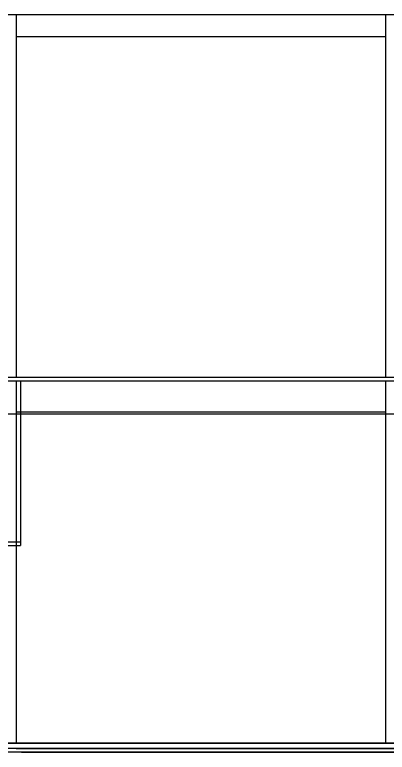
# Model space of a CAD drawing. Extents: x 152195838 to 323921156, y 365159662 to 730681027.
# Drawn here: x 161358922 to 161369092, y 365201813 to 365221963 of the extents above; entities that cross this region are included whole.
import ezdxf

# ---------------------------------------------------------------- set-up
doc = ezdxf.new("R2010")
doc.units = 0
doc.header["$MEASUREMENT"] = 0
doc.linetypes.add('CEN', pattern=[63, 60, -1, 1, -1])
for name, color, linetype in [('4A.TEC CEN', 1, 'CEN'), ('4A.TEC 단열재', 252, 'CONTINUOUS'), ('4A.TEC 마감선 1', 6, 'CONTINUOUS'), ('4A.TEC 벽체 3', 4, 'CONTINUOUS'), ('4A.TEC 벽체 4', 7, 'CONTINUOUS'), ('text', 3, 'CONTINUOUS'), ('㈜SE&C 기둥', 2, 'CONTINUOUS'), ('㈜SE&C 벽체 1', 2, 'CONTINUOUS'), ('㈜SE&C 벽체 4', 7, 'CONTINUOUS')]:
    doc.layers.add(name, color=color, linetype=linetype)

# ---------------------------------------------------------------- blocks, each defined once
blk = doc.blocks.new('zw$1B78')
at = {"layer": '㈜SE&C 기둥', "color": 8, "ltscale": 0.5, "elevation": -1667}
for points in [[(90950, 9900), (90950, 0)], [(101050, 0), (101050, 9900)]]:
    blk.add_lwpolyline(points, dxfattribs=at)
at = {"layer": '㈜SE&C 벽체 1'}
for p, q in [((0, 10000, -1667), (102100, 10000, -1667)), ((90670, 9900, -1667), (101330, 9900, -1667))]:
    blk.add_line(p, q, dxfattribs=at)
at = {"layer": '㈜SE&C 벽체 4'}
blk.add_line((90950, 9050, -1667), (101050, 9050, -1667), dxfattribs=at)
blk = doc.blocks.new('zw$BC68')
at = {"layer": '㈜SE&C 기둥', "color": 8, "ltscale": 0.5, "elevation": -1667}
for points in [[(90900, 9900), (90900, 0)], [(101000, 0), (101000, 9900)]]:
    blk.add_lwpolyline(points, dxfattribs=at)
at = {"layer": '㈜SE&C 벽체 1'}
blk.add_line((101280, 9900, -1667), (90620, 9900, -1667), dxfattribs=at)
at = {"layer": '㈜SE&C 벽체 4'}
blk.add_line((101000, 9300, -1667), (90900, 9300, -1667), dxfattribs=at)
blk = doc.blocks.new('zw$280B')
at = {"layer": '4A.TEC 단열재'}
blk.add_line((111800, 7850, -1667), (250, 7850, -1667), dxfattribs=at)
at = {"layer": '4A.TEC 마감선 1'}
blk.add_line((111800, 8000, -1667), (250, 8000, -1667), dxfattribs=at)
at = {"layer": '㈜SE&C 벽체 1'}
blk.add_line((112200, 7750, -1667), (50, 7750, -1667), dxfattribs=at)

msp = doc.modelspace()

# ---------------------------------------------------------------- linework, layer by layer
at = {"layer": '4A.TEC CEN', "color": 8, "ltscale": 500}
for p, q in [((161217434.11, 365212063.33), (161448798.99, 365212063.33)), ((161217434.11, 365211063.33), (161448798.99, 365211063.33)), ((161217434.11, 365202063.33), (161448798.99, 365202063.33))]:
    msp.add_line(p, q, dxfattribs=at)
at = {"layer": '4A.TEC 단열재'}
msp.add_line((161358956.94, 365201913.33), (161379806.94, 365201913.33), dxfattribs=at)
at = {"layer": '4A.TEC 마감선 1'}
msp.add_line((161358956.94, 365202063.33), (161379806.94, 365202063.33), dxfattribs=at)
at = {"layer": '4A.TEC 벽체 3'}
msp.add_line((161359081.94, 365211963.33), (161359081.94, 365207563.33), dxfattribs=at)
at = {"layer": '4A.TEC 벽체 4', "color": 251, "lineweight": 0, "ltscale": 15}
msp.add_line((161358956.94, 365211963.33), (161358956.94, 365207563.33), dxfattribs=at)
at = {"layer": '㈜SE&C 기둥', "color": 8, "ltscale": 0.5}
msp.add_line((161358956.94, 365207463.33), (161358956.94, 365202063.33), dxfattribs=at)
at = {"layer": '㈜SE&C 벽체 1'}
for p, q in [((161268056.94, 365207563.33), (161359081.94, 365207563.33)), ((161359081.94, 365207563.33), (161359081.94, 365207463.33)), ((161358676.94, 365207463.33), (161359081.94, 365207463.33))]:
    msp.add_line(p, q, dxfattribs=at)
msp.add_lwpolyline([(161359106.94, 365201813.33), (161379806.94, 365201813.33)], dxfattribs=at)

# ---------------------------------------------------------------- block references
at = {"layer": 'text'}
for name, p in [('zw$BC68', (161268056.94, 365212063.33, 1666.67)), ('zw$1B78', (161268006.94, 365202063.33, 1666.67)), ('zw$280B', (161268006.94, 365194063.33, 1666.67))]:
    msp.add_blockref(name, p, dxfattribs=at)

doc.saveas('drawing.dxf')
